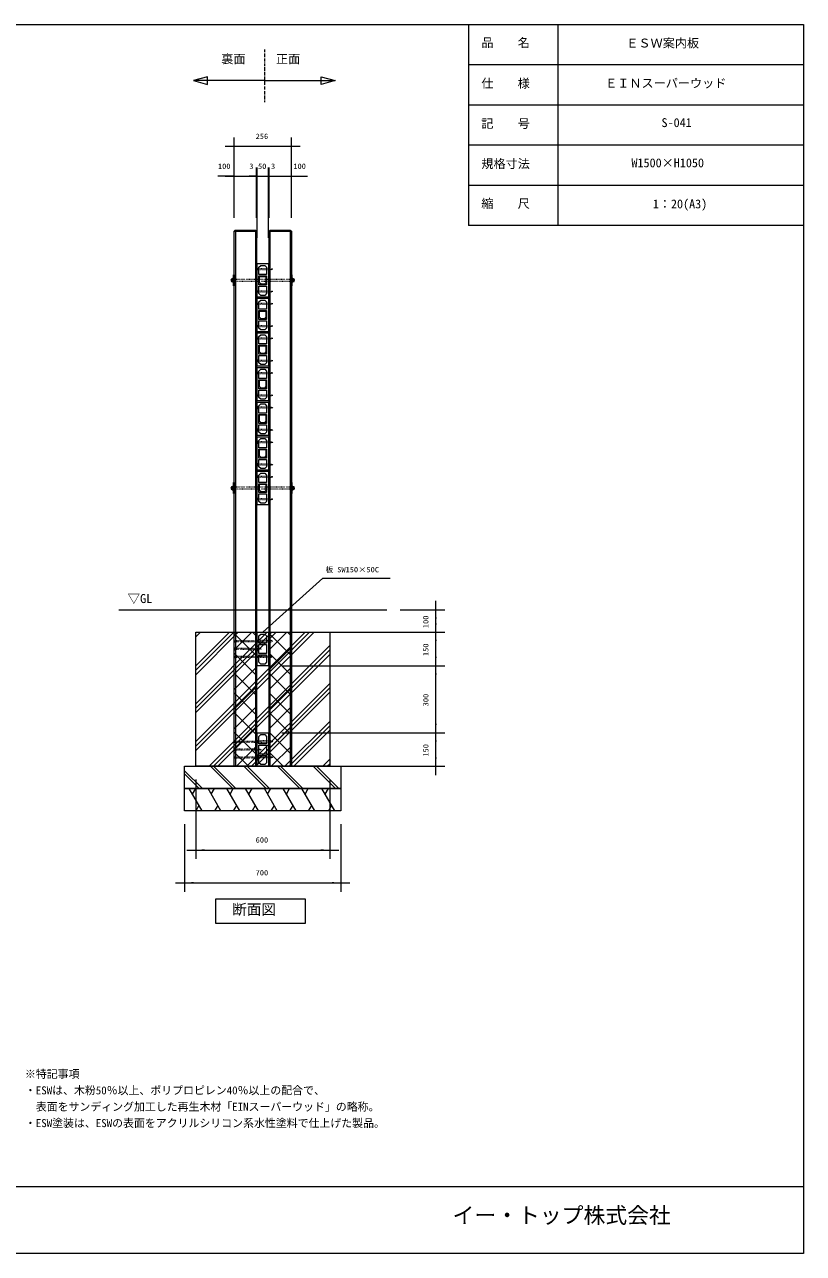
# Model space of a CAD drawing. Units: millimetres, scale not verified. Extents: x -3900 to 3900, y -2750 to 2750.
# Drawn here: x 412 to 3900, y -2750 to 2750 of the extents above; entities that cross this region are included whole.
import ezdxf
from ezdxf.enums import TextEntityAlignment as Align

# ---------------------------------------------------------------- set-up
doc = ezdxf.new("R2010")
doc.units = ezdxf.units.MM
doc.header["$LTSCALE"] = 20
doc.linetypes.add('USER5', pattern=[0.208282, 0.069427, -0.138855])
doc.linetypes.add('USER6', pattern=[1.041641, 0.625, -0.208282, 0.069427, -0.138931])
doc.layers.add('0-1_IMPORTED', color=30, linetype='Continuous', lineweight=18)
doc.styles.add('ＭＳ ゴシック', font='')
doc.styles.get('ＭＳ ゴシック').set_extended_font_data('MS Gothic')

msp = doc.modelspace()

# ---------------------------------------------------------------- linework, layer by layer
at = {"layer": '0-1_IMPORTED'}
for p, q in [((2400, 2750), (2400, 1850)), ((2800, 2750), (2800, 1850)), ((3900, 2570), (2400, 2570)), ((1486.25, 2499), (1168.75, 2499)), ((1486.25, 2499), (1803.75, 2499)), ((3900, 2390), (2400, 2390)), ((3900, 2210), (2400, 2210)), ((3900, 2030), (2400, 2030)), ((1351, 1825.52), (1451, 1825.52)), ((1358, -569.48), (1358, 1830.52)), ((1446, 1830.52), (1446, -569.48)), ((1507, 1825.52), (1607, 1825.52)), ((1512, -569.48), (1512, 1830.52)), ((1602, 1830.52), (1602, -569.48)), ((3900, 1850), (2400, 1850)), ((1343.7, 1612.67), (1343.7, 1598.37)), ((1344.41, 1605.52), (1347.99, 1605.52)), ((1613.59, 1605.52), (1610.01, 1605.52)), ((1614.3, 1612.67), (1614.3, 1598.37)), ((1343.7, 682.67), (1343.7, 668.37)), ((1344.41, 675.52), (1347.99, 675.52)), ((1613.59, 675.52), (1610.01, 675.52)), ((1614.3, 682.67), (1614.3, 668.37)), ((834, 130.52), (2034, 130.52)), ((1179, -329.37), (1538.89, 30.52)), ((1179, -499.08), (1708.6, 30.52)), ((1179, -309.57), (1519.09, 30.52)), ((1179, -479.28), (1688.8, 30.52)), ((1179, -289.78), (1499.29, 30.52)), ((1179, -459.48), (1669, 30.52)), ((1179, 10.04), (1199.48, 30.52)), ((1179, -159.67), (1369.19, 30.52)), ((1179, 29.84), (1179.68, 30.52)), ((1179, -139.87), (1349.39, 30.52)), ((1179, -120.07), (1329.59, 30.52)), ((1351, -49.19), (1430.71, 30.52)), ((1451, -75.6), (1351, 24.4)), ((1451, 12.79), (1433.27, 30.52)), ((1507, -49.19), (1586.71, 30.52)), ((1607, -75.6), (1507, 24.4)), ((1607, 12.79), (1589.27, 30.52)), ((1238.71, -569.48), (1779, -29.19)), ((1258.5, -569.48), (1779, -48.99)), ((1351, -137.58), (1451, -37.58)), ((1507, -137.58), (1607, -37.58)), ((1278.3, -569.48), (1779, -68.79)), ((1451, -163.99), (1351, -63.99)), ((1607, -163.99), (1507, -63.99)), ((1351, -225.97), (1451, -125.97)), ((1451, -252.37), (1351, -152.37)), ((1507, -225.97), (1607, -125.97)), ((1607, -252.37), (1507, -152.37)), ((1351, -314.36), (1451, -214.36)), ((1408.41, -569.48), (1779, -198.89)), ((1428.21, -569.48), (1779, -218.69)), ((1507, -314.36), (1607, -214.36)), ((1451, -340.76), (1351, -240.76)), ((1448.01, -569.48), (1779, -238.49)), ((1607, -340.76), (1507, -240.76)), ((1351, -402.74), (1451, -302.74)), ((1451, -429.15), (1351, -329.15)), ((1507, -402.74), (1607, -302.74)), ((1607, -429.15), (1507, -329.15)), ((1578.12, -569.48), (1779, -368.6)), ((1351, -491.13), (1451, -391.13)), ((1451, -517.54), (1351, -417.54)), ((1507, -491.13), (1607, -391.13)), ((1607, -517.54), (1507, -417.54)), ((1597.92, -569.48), (1779, -388.4)), ((1617.71, -569.48), (1779, -408.2)), ((1361.04, -569.48), (1451, -479.52)), ((1517.04, -569.48), (1607, -479.52)), ((1414.55, -569.48), (1351, -505.93)), ((1570.55, -569.48), (1507, -505.93)), ((1747.82, -569.48), (1779, -538.3)), ((1129, -589.48), (1209, -669.48)), ((1129, -603.62), (1194.86, -669.48)), ((1244.86, -569.48), (1344.86, -669.48)), ((1259, -569.48), (1359, -669.48)), ((1394.86, -569.48), (1494.86, -669.48)), ((1409, -569.48), (1509, -669.48)), ((1449.43, -569.48), (1451, -567.91)), ((1544.86, -569.48), (1644.86, -669.48)), ((1559, -569.48), (1659, -669.48)), ((1605.43, -569.48), (1607, -567.91)), ((1704.86, -569.48), (1804.86, -669.48)), ((1719, -569.48), (1819, -669.48)), ((1767.62, -569.48), (1779, -558.1)), ((1207.87, -769.48), (1150.13, -669.48)), ((1164.57, -694.48), (1179, -669.48)), ((1291.87, -769.48), (1234.13, -669.48)), ((1248.57, -694.48), (1263, -669.48)), ((1375.87, -769.48), (1318.13, -669.48)), ((1332.57, -694.48), (1347, -669.48)), ((1459.87, -769.48), (1402.13, -669.48)), ((1416.57, -694.48), (1431, -669.48)), ((1543.87, -769.48), (1486.13, -669.48)), ((1500.57, -694.48), (1515, -669.48)), ((1627.87, -769.48), (1570.13, -669.48)), ((1584.57, -694.48), (1599, -669.48)), ((1711.87, -769.48), (1654.13, -669.48)), ((1668.57, -694.48), (1683, -669.48)), ((1801.87, -769.48), (1744.13, -669.48)), ((1758.57, -694.48), (1773, -669.48)), ((1193.43, -744.48), (1179, -769.48)), ((1277.43, -744.48), (1263, -769.48)), ((1361.43, -744.48), (1347, -769.48)), ((1445.43, -744.48), (1431, -769.48)), ((1529.43, -744.48), (1515, -769.48)), ((1613.43, -744.48), (1599, -769.48)), ((1697.43, -744.48), (1683, -769.48)), ((1787.43, -744.48), (1773, -769.48)), ((-3900, -2450), (3900, -2450))]:
    msp.add_line(p, q, dxfattribs=at)
at = {"layer": '0-1_IMPORTED', "linetype": 'USER6'}
msp.add_line((1486.25, 2639), (1486.25, 2402.88), dxfattribs=at)
at = {"layer": '0-1_IMPORTED', "color": 1}
for p, q in [((1351, 2205), (1311, 2205)), ((1351, 1885.52), (1351, 2245)), ((1607, 2205), (1351, 2205)), ((1607, 1885.52), (1607, 2245)), ((1647, 2205), (1607, 2205)), ((1351, 1885.52), (1351, 2111)), ((1451, 1885.52), (1451, 2111)), ((1451, 1885.52), (1451, 2111)), ((1454, 1795.52), (1454, 2111)), ((1454, 1795.52), (1454, 2111)), ((1504, 1885.52), (1504, 2111)), ((1504, 1795.52), (1504, 2111)), ((1507, 1885.52), (1507, 2111)), ((1507, 1885.52), (1507, 2111)), ((1607, 1885.52), (1607, 2111)), ((1351, 2071), (1278.5, 2071)), ((1311, 2071), (1351, 2071)), ((1351, 2071), (1451, 2071)), ((1411, 2071), (1451, 2071)), ((1414, 2071), (1454, 2071)), ((1451, 2071), (1418.83, 2071)), ((1451, 2071), (1491, 2071)), ((1451, 2071), (1454, 2071)), ((1454, 2071), (1504, 2071)), ((1454, 2071), (1494, 2071)), ((1464, 2071), (1504, 2071)), ((1467, 2071), (1507, 2071)), ((1504, 2071), (1544, 2071)), ((1504, 2071), (1507, 2071)), ((1507, 2071), (1607, 2071)), ((1507, 2071), (1547, 2071)), ((1507, 2071), (1537.17, 2071)), ((1607, 2071), (1647, 2071)), ((1607, 2071), (1679.5, 2071)), ((1748.55, 272.83), (1479, 30.52)), ((1748.55, 272.83), (2049, 272.83)), ((2254, 130.52), (2254, 170.52)), ((2094, 130.52), (2294, 130.52)), ((2254, 30.52), (2254, 130.52)), ((2254, 30.52), (2254, 70.52)), ((1559.29, 30.52), (2294, 30.52)), ((1559.29, 30.52), (2294, 30.52)), ((2254, -119.48), (2254, 30.52)), ((2254, -9.48), (2254, 30.52)), ((2254, -119.48), (2254, -79.48)), ((1564, -119.48), (2294, -119.48)), ((1564, -119.48), (2294, -119.48)), ((2254, -419.48), (2254, -119.48)), ((2254, -159.48), (2254, -119.48)), ((2254, -419.48), (2254, -379.48)), ((1564, -419.48), (2294, -419.48)), ((1564, -419.48), (2294, -419.48)), ((2254, -569.48), (2254, -419.48)), ((2254, -459.48), (2254, -419.48)), ((1566, -569.48), (2294, -569.48)), ((2254, -609.48), (2254, -569.48)), ((1179, -629.48), (1179, -984.48)), ((1779, -629.48), (1779, -984.48)), ((1129, -829.48), (1129, -1131)), ((1829, -829.48), (1829, -1131)), ((1139, -944.48), (1179, -944.48)), ((1179, -944.48), (1779, -944.48)), ((1779, -944.48), (1819, -944.48)), ((1089, -1091), (1129, -1091)), ((1129, -1091), (1829, -1091)), ((1829, -1091), (1869, -1091))]:
    msp.add_line(p, q, dxfattribs=at)
at = {"layer": '0-1_IMPORTED'}
for points in [[(-3900, 2750), (3900, 2750), (3900, -2750), (-3900, -2750)], [(1168.75, 2499), (1232.25, 2481.99), (1232.25, 2516.01)], [(1803.75, 2499), (1740.25, 2481.99), (1740.25, 2516.01)], [(1356, 1830.52), (1446, 1830.52), (1451, 1825.52), (1451, -569.48), (1351, -569.48), (1351, 1825.52)], [(1512, 1830.52), (1602, 1830.52), (1607, 1825.52), (1607, -569.48), (1507, -569.48), (1507, 1825.52)], [(1454, 1530.52), (1454, 1680.52), (1504, 1680.52), (1504, 1530.52)], [(1462, 1631.02), (1462, 1664.02), (1470, 1672.02), (1488, 1672.02), (1496, 1664.02), (1496, 1631.02)], [(1343.7, 1614.52), (1348.7, 1614.52), (1348.7, 1596.52), (1343.7, 1596.52)], [(1348.7, 1630.52), (1351, 1630.52), (1351, 1580.52), (1348.7, 1580.52)], [(1462, 1585.02), (1462, 1625.02), (1496, 1625.02), (1496, 1585.02)], [(1471.35, 1587.95), (1464.55, 1594.75), (1464.55, 1622.8), (1493.45, 1622.8), (1493.45, 1594.75), (1486.65, 1587.95)], [(1607, 1630.52), (1609.3, 1630.52), (1609.3, 1580.52), (1607, 1580.52)], [(1609.3, 1614.52), (1614.3, 1614.52), (1614.3, 1596.52), (1609.3, 1596.52)], [(1470, 1538.02), (1462, 1546.02), (1462, 1579.02), (1496, 1579.02), (1496, 1546.02), (1488, 1538.02)], [(1454, 1375.52), (1454, 1525.52), (1504, 1525.52), (1504, 1375.52)], [(1462, 1476.02), (1462, 1509.02), (1470, 1517.02), (1488, 1517.02), (1496, 1509.02), (1496, 1476.02)], [(1462, 1430.02), (1462, 1470.02), (1496, 1470.02), (1496, 1430.02)], [(1471.35, 1432.95), (1464.55, 1439.75), (1464.55, 1467.8), (1493.45, 1467.8), (1493.45, 1439.75), (1486.65, 1432.95)], [(1470, 1383.02), (1462, 1391.02), (1462, 1424.02), (1496, 1424.02), (1496, 1391.02), (1488, 1383.02)], [(1454, 1220.52), (1454, 1370.52), (1504, 1370.52), (1504, 1220.52)], [(1462, 1321.02), (1462, 1354.02), (1470, 1362.02), (1488, 1362.02), (1496, 1354.02), (1496, 1321.02)], [(1462, 1275.02), (1462, 1315.02), (1496, 1315.02), (1496, 1275.02)], [(1470, 1228.02), (1462, 1236.02), (1462, 1269.02), (1496, 1269.02), (1496, 1236.02), (1488, 1228.02)], [(1471.35, 1277.95), (1464.55, 1284.75), (1464.55, 1312.8), (1493.45, 1312.8), (1493.45, 1284.75), (1486.65, 1277.95)], [(1454, 1065.52), (1454, 1215.52), (1504, 1215.52), (1504, 1065.52)], [(1462, 1166.02), (1462, 1199.02), (1470, 1207.02), (1488, 1207.02), (1496, 1199.02), (1496, 1166.02)], [(1462, 1120.02), (1462, 1160.02), (1496, 1160.02), (1496, 1120.02)], [(1471.35, 1122.95), (1464.55, 1129.75), (1464.55, 1157.8), (1493.45, 1157.8), (1493.45, 1129.75), (1486.65, 1122.95)], [(1470, 1073.02), (1462, 1081.02), (1462, 1114.02), (1496, 1114.02), (1496, 1081.02), (1488, 1073.02)], [(1454, 910.52), (1454, 1060.52), (1504, 1060.52), (1504, 910.52)], [(1462, 1011.02), (1462, 1044.02), (1470, 1052.02), (1488, 1052.02), (1496, 1044.02), (1496, 1011.02)], [(1462, 965.02), (1462, 1005.02), (1496, 1005.02), (1496, 965.02)], [(1471.35, 967.95), (1464.55, 974.75), (1464.55, 1002.8), (1493.45, 1002.8), (1493.45, 974.75), (1486.65, 967.95)], [(1470, 918.02), (1462, 926.02), (1462, 959.02), (1496, 959.02), (1496, 926.02), (1488, 918.02)], [(1454, 755.52), (1454, 905.52), (1504, 905.52), (1504, 755.52)], [(1462, 856.02), (1462, 889.02), (1470, 897.02), (1488, 897.02), (1496, 889.02), (1496, 856.02)], [(1462, 810.02), (1462, 850.02), (1496, 850.02), (1496, 810.02)], [(1471.35, 812.95), (1464.55, 819.75), (1464.55, 847.8), (1493.45, 847.8), (1493.45, 819.75), (1486.65, 812.95)], [(1470, 763.02), (1462, 771.02), (1462, 804.02), (1496, 804.02), (1496, 771.02), (1488, 763.02)], [(1454, 600.52), (1454, 750.52), (1504, 750.52), (1504, 600.52)], [(1462, 701.02), (1462, 734.02), (1470, 742.02), (1488, 742.02), (1496, 734.02), (1496, 701.02)], [(1343.7, 684.52), (1348.7, 684.52), (1348.7, 666.52), (1343.7, 666.52)], [(1348.7, 700.52), (1351, 700.52), (1351, 650.52), (1348.7, 650.52)], [(1462, 655.02), (1462, 695.02), (1496, 695.02), (1496, 655.02)], [(1471.35, 657.95), (1464.55, 664.75), (1464.55, 692.8), (1493.45, 692.8), (1493.45, 664.75), (1486.65, 657.95)], [(1607, 700.52), (1609.3, 700.52), (1609.3, 650.52), (1607, 650.52)], [(1609.3, 684.52), (1614.3, 684.52), (1614.3, 666.52), (1609.3, 666.52)], [(1470, 608.02), (1462, 616.02), (1462, 649.02), (1496, 649.02), (1496, 616.02), (1488, 608.02)], [(1179, 30.52), (1779, 30.52), (1779, -569.48), (1179, -569.48)], [(1454, -119.48), (1454, 30.52), (1504, 30.52), (1504, -119.48)], [(1462, -18.98), (1462, 14.02), (1470, 22.02), (1488, 22.02), (1496, 14.02), (1496, -18.98)], [(1462, -18.98), (1462, 14.02), (1470, 22.02), (1488, 22.02), (1496, 14.02), (1496, -18.98)], [(1462, -64.98), (1462, -24.98), (1496, -24.98), (1496, -64.98)], [(1462, -64.98), (1462, -24.98), (1496, -24.98), (1496, -64.98)], [(1470, -111.98), (1462, -103.98), (1462, -70.98), (1496, -70.98), (1496, -103.98), (1488, -111.98)], [(1470, -111.98), (1462, -103.98), (1462, -70.98), (1496, -70.98), (1496, -103.98), (1488, -111.98)], [(1454, -569.48), (1454, -419.48), (1504, -419.48), (1504, -569.48)], [(1462, -468.98), (1462, -435.98), (1470, -427.98), (1488, -427.98), (1496, -435.98), (1496, -468.98)], [(1462, -468.98), (1462, -435.98), (1470, -427.98), (1488, -427.98), (1496, -435.98), (1496, -468.98)], [(1462, -468.98), (1462, -435.98), (1470, -427.98), (1488, -427.98), (1496, -435.98), (1496, -468.98)], [(1462, -514.98), (1462, -474.98), (1496, -474.98), (1496, -514.98)], [(1462, -514.98), (1462, -474.98), (1496, -474.98), (1496, -514.98)], [(1462, -514.98), (1462, -474.98), (1496, -474.98), (1496, -514.98)], [(1470, -561.98), (1462, -553.98), (1462, -520.98), (1496, -520.98), (1496, -553.98), (1488, -561.98)], [(1470, -561.98), (1462, -553.98), (1462, -520.98), (1496, -520.98), (1496, -553.98), (1488, -561.98)], [(1470, -561.98), (1462, -553.98), (1462, -520.98), (1496, -520.98), (1496, -553.98), (1488, -561.98)], [(1129, -569.48), (1829, -569.48), (1829, -669.48), (1129, -669.48)], [(1129, -669.48), (1829, -669.48), (1829, -769.48), (1129, -769.48)], [(1269, -1162.66), (1669, -1162.66), (1669, -1272.66), (1269, -1272.66)]]:
    msp.add_lwpolyline(points, close=True, dxfattribs=at)
at = {"layer": '0-1_IMPORTED', "linetype": 'USER5'}
for points in [[(1457.3, 1652.52), (1454, 1649.22), (1454, 1661.82), (1457.3, 1658.52)], [(1513, 1658.52), (1524, 1655.52), (1513, 1652.52), (1457.3, 1652.52), (1457.3, 1658.52)], [(1351, 1610.52), (1607, 1610.52), (1607, 1600.52), (1351, 1600.52)], [(1457.3, 1552.52), (1454, 1549.22), (1454, 1561.82), (1457.3, 1558.52)], [(1513, 1558.52), (1524, 1555.52), (1513, 1552.52), (1457.3, 1552.52), (1457.3, 1558.52)], [(1457.3, 1497.52), (1454, 1494.22), (1454, 1506.82), (1457.3, 1503.52)], [(1513, 1503.52), (1524, 1500.52), (1513, 1497.52), (1457.3, 1497.52), (1457.3, 1503.52)], [(1457.3, 1397.52), (1454, 1394.22), (1454, 1406.82), (1457.3, 1403.52)], [(1513, 1403.52), (1524, 1400.52), (1513, 1397.52), (1457.3, 1397.52), (1457.3, 1403.52)], [(1457.3, 1342.52), (1454, 1339.22), (1454, 1351.82), (1457.3, 1348.52)], [(1513, 1348.52), (1524, 1345.52), (1513, 1342.52), (1457.3, 1342.52), (1457.3, 1348.52)], [(1457.3, 1242.52), (1454, 1239.22), (1454, 1251.82), (1457.3, 1248.52)], [(1513, 1248.52), (1524, 1245.52), (1513, 1242.52), (1457.3, 1242.52), (1457.3, 1248.52)], [(1457.3, 1187.52), (1454, 1184.22), (1454, 1196.82), (1457.3, 1193.52)], [(1513, 1193.52), (1524, 1190.52), (1513, 1187.52), (1457.3, 1187.52), (1457.3, 1193.52)], [(1457.3, 1087.52), (1454, 1084.22), (1454, 1096.82), (1457.3, 1093.52)], [(1513, 1093.52), (1524, 1090.52), (1513, 1087.52), (1457.3, 1087.52), (1457.3, 1093.52)], [(1457.3, 1032.52), (1454, 1029.22), (1454, 1041.82), (1457.3, 1038.52)], [(1513, 1038.52), (1524, 1035.52), (1513, 1032.52), (1457.3, 1032.52), (1457.3, 1038.52)], [(1457.3, 932.52), (1454, 929.22), (1454, 941.82), (1457.3, 938.52)], [(1513, 938.52), (1524, 935.52), (1513, 932.52), (1457.3, 932.52), (1457.3, 938.52)], [(1457.3, 877.52), (1454, 874.22), (1454, 886.82), (1457.3, 883.52)], [(1513, 883.52), (1524, 880.52), (1513, 877.52), (1457.3, 877.52), (1457.3, 883.52)], [(1457.3, 777.52), (1454, 774.22), (1454, 786.82), (1457.3, 783.52)], [(1513, 783.52), (1524, 780.52), (1513, 777.52), (1457.3, 777.52), (1457.3, 783.52)], [(1457.3, 722.52), (1454, 719.22), (1454, 731.82), (1457.3, 728.52)], [(1513, 728.52), (1524, 725.52), (1513, 722.52), (1457.3, 722.52), (1457.3, 728.52)], [(1351, 680.52), (1607, 680.52), (1607, 670.52), (1351, 670.52)], [(1457.3, 622.52), (1454, 619.22), (1454, 631.82), (1457.3, 628.52)], [(1513, 628.52), (1524, 625.52), (1513, 622.52), (1457.3, 622.52), (1457.3, 628.52)], [(1355.3, -12.48), (1352, -15.78), (1352, -3.18), (1355.3, -6.48)], [(1355.3, -47.48), (1352, -50.78), (1352, -38.18), (1355.3, -41.48)], [(1463, -6.48), (1472, -9.48), (1463, -12.48), (1355.3, -12.48), (1355.3, -6.48)], [(1463, -41.48), (1472, -44.48), (1463, -47.48), (1355.3, -47.48), (1355.3, -41.48)], [(1457.3, -6.48), (1454, -3.18), (1454, -15.78), (1457.3, -12.48)], [(1515, -12.48), (1524, -9.48), (1515, -6.48), (1457.3, -6.48), (1457.3, -12.48)], [(1355.3, -82.48), (1352, -85.78), (1352, -73.18), (1355.3, -76.48)], [(1463, -76.48), (1472, -79.48), (1463, -82.48), (1355.3, -82.48), (1355.3, -76.48)], [(1457.3, -82.48), (1454, -85.78), (1454, -73.18), (1457.3, -76.48)], [(1515, -76.48), (1524, -79.48), (1515, -82.48), (1457.3, -82.48), (1457.3, -76.48)], [(1354.56, -463.22), (1351.26, -466.52), (1351.26, -453.92), (1354.56, -457.22)], [(1354.56, -498.22), (1351.26, -501.52), (1351.26, -488.92), (1354.56, -492.22)], [(1462.26, -457.22), (1471.26, -460.22), (1462.26, -463.22), (1354.56, -463.22), (1354.56, -457.22)], [(1462.26, -492.22), (1471.26, -495.22), (1462.26, -498.22), (1354.56, -498.22), (1354.56, -492.22)], [(1457.3, -456.48), (1454, -453.18), (1454, -465.78), (1457.3, -462.48)], [(1515, -462.48), (1524, -459.48), (1515, -456.48), (1457.3, -456.48), (1457.3, -462.48)], [(1354.56, -533.22), (1351.26, -536.52), (1351.26, -523.92), (1354.56, -527.22)], [(1462.26, -527.22), (1471.26, -530.22), (1462.26, -533.22), (1354.56, -533.22), (1354.56, -527.22)], [(1457.3, -532.48), (1454, -535.78), (1454, -523.18), (1457.3, -526.48)], [(1515, -526.48), (1524, -529.48), (1515, -532.48), (1457.3, -532.48), (1457.3, -526.48)]]:
    msp.add_lwpolyline(points, close=True, dxfattribs=at)
at = {"layer": '0-1_IMPORTED'}
for centre, start, end in [((1343.7, 1605.52), 90, 180), ((1343.7, 1605.52), 180, 270), ((1614.3, 1605.52), 360, 90), ((1614.3, 1605.52), 270, 0), ((1343.7, 675.52), 90, 180), ((1343.7, 675.52), 180, 270), ((1614.3, 675.52), 360, 90), ((1614.3, 675.52), 270, 360)]:
    msp.add_arc(centre, 7.15, start, end, dxfattribs=at)
at = {"layer": '0-1_IMPORTED', "color": 1}
for points in [[(1351, 2205), (1391, 2208.5), (1391, 2201.5)], [(1607, 2205), (1567, 2201.5), (1567, 2208.5)], [(1351, 2071), (1391, 2074.5), (1391, 2067.5)], [(1451, 2071), (1411, 2067.5), (1411, 2074.5)], [(1454, 2071), (1414, 2067.5), (1414, 2074.5)], [(1451, 2071), (1491, 2074.5), (1491, 2067.5)], [(1454, 2071), (1494, 2074.5), (1494, 2067.5)], [(1504, 2071), (1464, 2067.5), (1464, 2074.5)], [(1507, 2071), (1467, 2067.5), (1467, 2074.5)], [(1504, 2071), (1544, 2074.5), (1544, 2067.5)], [(1507, 2071), (1547, 2074.5), (1547, 2067.5)], [(1607, 2071), (1567, 2067.5), (1567, 2074.5)], [(2254, 130.52), (2257.5, 90.52), (2250.5, 90.52)], [(2254, 30.52), (2250.5, 70.52), (2257.5, 70.52)], [(2254, 30.52), (2257.5, -9.48), (2250.5, -9.48)], [(2254, -119.48), (2250.5, -79.48), (2257.5, -79.48)], [(2254, -119.48), (2257.5, -159.48), (2250.5, -159.48)], [(2254, -419.48), (2250.5, -379.48), (2257.5, -379.48)], [(2254, -419.48), (2257.5, -459.48), (2250.5, -459.48)], [(2254, -569.48), (2250.5, -529.48), (2257.5, -529.48)], [(1179, -944.48), (1219, -940.98), (1219, -947.98)], [(1779, -944.48), (1739, -947.98), (1739, -940.98)], [(1129, -1091), (1169, -1087.5), (1169, -1094.5)], [(1829, -1091), (1789, -1094.5), (1789, -1087.5)]]:
    msp.add_solid(points, dxfattribs=at)

# ---------------------------------------------------------------- texts
at = {"layer": '0-1_IMPORTED', "color": 7, "style": 'ＭＳ ゴシック'}
for s, height, p in [('品\u3000\u3000名', 39.81, (2457.74, 2637.38)), ('ＥＳＷ案内板', 39.81, (3106.83, 2635.44)), ('裏面', 39.81, (1293.34, 2564.64)), ('正面', 39.81, (1538.05, 2564.64)), ('仕\u3000\u3000様', 39.81, (2457.74, 2455.44)), ('ＥＩＮスーパーウッド', 39.81, (3012.06, 2456.04)), ('記\u3000\u3000号', 39.81, (2457.74, 2275.44)), ('S-041', 39.81, (3264.43, 2279.32)), ('256', 23.88, (1447.25, 2230.93)), ('規格寸法', 39.81, (2457.74, 2095.44)), ('W1500×H1050', 39.81, (3129.8, 2099.32)), ('100', 23.88, (1278.5, 2096.93)), ('3', 23.88, (1418.83, 2096.93)), ('50', 23.88, (1457.83, 2096.93)), ('3', 23.88, (1516, 2096.93)), ('100', 23.88, (1616, 2096.93)), ('縮\u3000\u3000尺', 39.81, (2457.74, 1917.38)), ('1：20(A3)', 39.81, (3225.42, 1915.44)), ('板 SW150×50C', 23.88, (1760.44, 291.28)), ('▽GL', 40.7, (874, 148.65)), ('600', 23.88, (1447.25, -918.55)), ('700', 23.88, (1447.25, -1065.07)), ('断面図', 47.77, (1342.39, -1248.47)), ('※特記事項', 35.82, (414, -1975.61)), ('・ESWは、木粉50％以上、ポリプロピレン40％以上の配合で、', 35.82, (414, -2048.91)), ('  表面をサンディング加工した再生木材「EINスーパーウッド」の略称。', 35.82, (414, -2122.21)), ('・ESW塗装は、ESWの表面をアクリルシリコン系水性塗料で仕上げた製品。', 35.82, (414, -2195.5)), ('イー・トップ株式会社', 71.65, (2328.73, -2636.38))]:
    msp.add_text(s, height=height, dxfattribs=at).set_placement(p, align=Align.BOTTOM_LEFT)
for s, p in [('100', (2228.07, 48.77)), ('150', (2228.07, -76.23)), ('300', (2228.07, -301.23)), ('150', (2228.07, -526.23))]:
    msp.add_text(s, height=23.88, rotation=90, dxfattribs=at).set_placement(p, align=Align.BOTTOM_LEFT)

doc.saveas('drawing.dxf')
